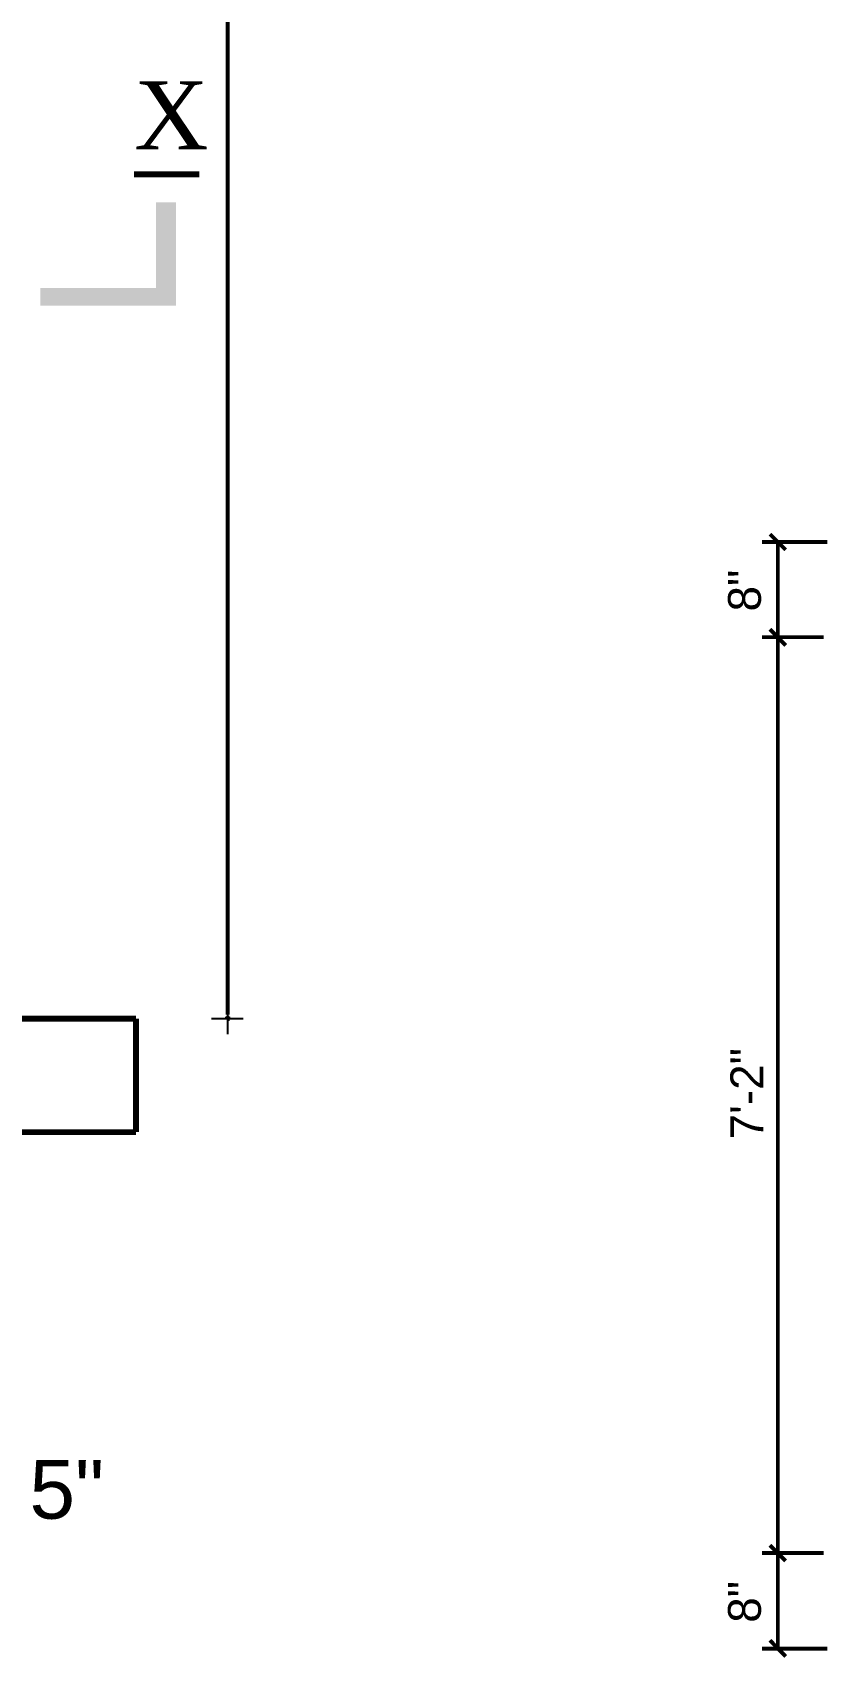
# Model space of a CAD drawing. Header units: millimetres. Extents: x 5 to 350, y 3 to 213.
# Drawn here: x 137.1 to 171, y 82.4 to 151.7 of the extents above; entities that cross this region are included whole.
import ezdxf

# ---------------------------------------------------------------- set-up
doc = ezdxf.new("R2010")
doc.units = ezdxf.units.MM
for name, color, linetype in [('H', 251, 'Continuous'), ('P', 255, 'Continuous'), ('T', 255, 'Continuous')]:
    doc.layers.add(name, color=color, linetype=linetype)
doc.styles.get("Standard").update_dxf_attribs({"font": 'arial.ttf'})

msp = doc.modelspace()

# ---------------------------------------------------------------- hatches: boundary and pattern name
at = {"layer": 'H', "linetype": 'Continuous'}
for points in [[(143.175, 140.035), (142.328, 140.794), (142.328, 144.445), (143.175, 140.035)], [(143.175, 140.035), (142.328, 144.445), (143.175, 144.445), (143.175, 140.035)], [(137.407, 140.035), (137.407, 140.794), (142.328, 140.794), (137.407, 140.035)], [(137.407, 140.035), (142.328, 140.794), (143.175, 140.035), (137.407, 140.035)]]:
    msp.add_hatch(color=256, dxfattribs=at).paths.add_polyline_path(points)

# ---------------------------------------------------------------- linework, layer by layer
at = {"layer": 'P'}
for points, const_width in [([(145.38, 202.6), (145.38, 109.82)], 0.169), ([(141.393, 145.627), (144.18, 145.627)], 0.254), ([(169.157, 129.628), (168.487, 130.298)], 0.169), ([(170.938, 129.963), (168.152, 129.963)], 0.169), ([(168.822, 125.906), (168.822, 129.963)], 0.169), ([(169.157, 125.554), (168.487, 126.242)], 0.169), ([(168.487, 126.242), (169.157, 125.554)], 0.169), ([(170.78, 125.906), (168.152, 125.906)], 0.169), ([(170.78, 125.906), (168.152, 125.906)], 0.169), ([(168.822, 86.872), (168.822, 125.906)], 0.169), ([(145.38, 110.314), (145.38, 108.973)], 0.085), ([(136.56, 109.643), (141.482, 109.643)], 0.254), ([(141.482, 109.643), (141.482, 104.81)], 0.254), ([(146.05, 109.643), (144.692, 109.643)], 0.085), ([(145.292, 109.732), (145.38, 109.643)], 0.085), ([(145.38, 109.643), (145.292, 109.643)], 0.085), ([(145.45, 109.732), (145.38, 109.732)], 0.085), ([(145.45, 109.555), (145.38, 109.643)], 0.085), ([(145.38, 109.643), (145.38, 109.555)], 0.085), ([(145.45, 109.643), (145.45, 109.732)], 0.085), ([(141.482, 104.81), (136.56, 104.81)], 0.254), ([(170.78, 86.872), (168.152, 86.872)], 0.169), ([(170.78, 86.872), (168.152, 86.872)], 0.169), ([(168.487, 87.207), (169.157, 86.536)], 0.169), ([(169.157, 86.536), (168.487, 87.207)], 0.169), ([(168.822, 82.797), (168.822, 86.872)], 0.169), ([(168.487, 83.15), (169.157, 82.462)], 0.169), ([(170.938, 82.797), (168.152, 82.797)], 0.169)]:
    msp.add_lwpolyline(points, dxfattribs=dict(at, const_width=const_width))

# ---------------------------------------------------------------- texts
at = {"layer": 'T', "attachment_point": 7}
for s, insert, char_height in [('{\\fBook Antiqua|b0|i0|c0|p18;X}', (141.4, 146.7), 2.9), ('{\\fArial|b0|i0|c0|p18;CLEAR COVER TO WATER FACE =2.5"}', (76.3, 88.3), 2.5)]:
    msp.add_mtext(s, dxfattribs=dict(at, insert=insert, char_height=char_height))
at = {"layer": 'T', "char_height": 1.4, "attachment_point": 1, "rotation": 90}
for s, insert in [('{\\fArial|b0|i0|c0|p18;8"}', (166.7, 127)), ('{\\fArial|b0|i0|c0|p18;7\'-2"}', (166.8, 104.5)), ('{\\fArial|b0|i0|c0|p18;8"}', (166.7, 83.9))]:
    msp.add_mtext(s, dxfattribs=dict(at, insert=insert))

doc.saveas('drawing.dxf')
